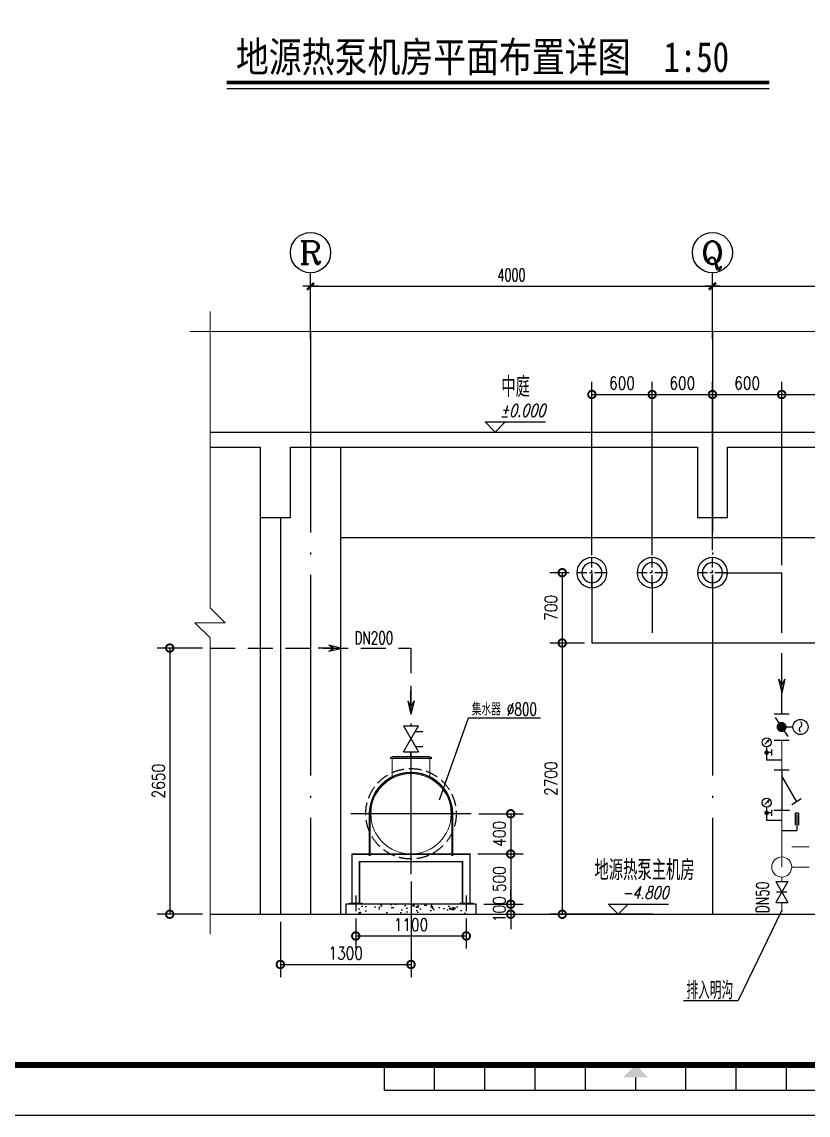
# Model space of a CAD drawing. Extents: x -345393 to -54719, y 203828 to 476815.
# Drawn here: x -330476 to -322651, y 226172 to 237055 of the extents above; entities that cross this region are included whole.
import ezdxf
from ezdxf.enums import TextEntityAlignment as Align

# ---------------------------------------------------------------- set-up
doc = ezdxf.new("R2010")
doc.units = 0
doc.header["$LTSCALE"] = 1000
doc.header["$MEASUREMENT"] = 0
for name, pattern in [('CENTER', [2, 1.25, -0.25, 0.25, -0.25]), ('CONTINOUS', [0]), ('DASH', [0.35, 0.25, -0.1]), ('DASHED', [0.75, 0.5, -0.25]), ('DOTE', [2.42, 2, -0.2, 0.02, -0.2])]:
    doc.linetypes.add(name, pattern=pattern)
doc.layers.get('0').update_dxf_attribs({"color": 252, "linetype": 'CONTINUOUS'})
doc.layers.get('Defpoints').update_dxf_attribs({"color": 252, "linetype": 'CONTINUOUS'})
for name, color, linetype in [('A-墙线', 252, 'CONTINUOUS'), ('AXIS', 252, 'CONTINUOUS'), ('AXIS_TEXT', 252, 'CONTINUOUS'), ('DOTE', 250, 'DOTE'), ('PUB_TEXT', 252, 'CONTINUOUS'), ('图框', 252, 'CONTINUOUS'), ('暖通-水-标注', 95, 'CONTINUOUS'), ('暖通-水-水阀', 3, 'CONTINUOUS'), ('暖通-水-管道-供水', 1, 'CONTINUOUS'), ('暖通-水-管道-回水', 6, 'DASHED'), ('暖通-水-管道-管径', 201, 'CONTINUOUS'), ('暖通-水-设备基础', 75, 'DASH'), ('暖通-水-说明', 3, 'CONTINUOUS'), ('暖通-风-标注', 160, 'CONTINUOUS')]:
    doc.layers.add(name, color=color, linetype=linetype)
for name, color, linetype, lineweight in [('暖通-公共-说明', 50, 'CONTINUOUS', 20), ('暖通-水-管道-冷却水供水', 1, 'CONTINUOUS', 0), ('暖通-水-管道-冷却水回水', 6, 'DASHED', 0), ('暖通-水-设备', 3, 'CONTINUOUS', 20)]:
    doc.layers.add(name, color=color, linetype=linetype, lineweight=lineweight)
doc.styles.add('_TCH_AXIS', font='COMPLEX', dxfattribs={"bigfont": 'GBCBIG'})
doc.styles.add('DIM_FONT', font='SIMPLEX', dxfattribs={"width": 0.7, "bigfont": 'GBCBIG'})
doc.styles.add('HT', font='simhei.ttf')
doc.styles.add('HZ-ZGBZ', font='romanc.shx', dxfattribs={"width": 0.65, "bigfont": '0hztxt.shx'})
doc.styles.add('M-TEXT1', font='tj-romans1.shx', dxfattribs={"width": 0.75, "bigfont": 'tj-hztxt1.shx'})
doc.styles.add('M-TEXT2', font='romanc.shx', dxfattribs={"width": 0.8, "bigfont": 'hzf.shx'})
doc.dimstyles.new('暖-标注50', dxfattribs={"dimscale": 0.5, "dimtxt": 250, "dimasz": 1, "dimexe": 150, "dimexo": 150, "dimgap": 100, "dimtad": 1, "dimdec": 0, "dimdsep": 46, "dimtxsty": 'HZ-ZGBZ', "dimblk": '_DIMX', "dimcen": 0.09, "dimclrt": 7, "dimadec": 0, "dimazin": 0, "dimtfac": 1, "dimtdec": 0, "dimtix": 1, "dimtmove": 2, "dimatfit": 3, "dimldrblk": '_DIMX', "dimfxl": 0, "dimtolj": 1, "dimtzin": 0, "dimarcsym": 0})
doc.dimstyles.new('暖通-水-尺寸标注50', dxfattribs={"dimscale": 0.5, "dimtxt": 250, "dimasz": 300, "dimexe": 250, "dimexo": 150, "dimgap": 100, "dimtad": 1, "dimdec": 4, "dimrnd": 5, "dimdsep": 46, "dimtxsty": 'M-TEXT2', "dimblk1": 'DOTSMALL', "dimblk2": 'DOTSMALL', "dimsah": 1, "dimcen": 0.09, "dimclrd": 256, "dimclre": 256, "dimclrt": 7, "dimadec": 0, "dimazin": 0, "dimtfac": 1, "dimtdec": 4, "dimtix": 1, "dimtmove": 2, "dimatfit": 3, "dimldrblk": 'DOTSMALL', "dimfxl": 0, "dimtolj": 1, "dimtzin": 0, "dimarcsym": 0})

# ---------------------------------------------------------------- blocks, each defined once
blk = doc.blocks.new('TJAD_TK_A1')
at = {"layer": '图框'}
for p, q in [((870.88, 361.45), (870.88, 366.45)), ((880.88, 361.45), (880.88, 366.45)), ((890.88, 361.45), (890.88, 366.45)), ((900.88, 361.45), (900.88, 366.45)), ((910.88, 361.45), (910.88, 366.45)), ((930.88, 361.45), (930.88, 366.45)), ((940.88, 361.45), (940.88, 366.45)), ((950.88, 361.45), (950.88, 366.45)), ((870.88, 361.45), (970.88, 361.45)), ((500.38, 356.45), (1341.38, 356.45))]:
    blk.add_line(p, q, dxfattribs=at)
at = {"layer": '图框', "const_width": 1.2}
blk.add_lwpolyline([(1331.38, 940.45), (525.38, 940.45), (525.38, 366.45), (1331.38, 366.45)], close=True, dxfattribs=at)
at = {"layer": '图框', "const_width": 0.3}
blk.add_lwpolyline([(920.88, 363.95), (920.88, 361.45)], dxfattribs=at)
at = {"layer": '图框'}
blk.add_solid([(918.38, 363.95), (923.38, 363.95), (920.88, 366.45)], dxfattribs=at)
blk = doc.blocks.new('_DIMX')
blk.add_line((-150, 0), (150, 0))
at = {"const_width": 50}
blk.add_lwpolyline([(-70, -70), (70, 70)], dxfattribs=at)
blk = doc.blocks.new('*D174')
at = {"layer": 'Defpoints', "color": 0}
for p in [(-323603, 234423), (-327603, 233897), (-323603, 233897)]:
    blk.add_point(p, dxfattribs=at)
at = {"layer": '暖通-风-标注', "color": 0, "lineweight": -2}
for p, q in [((-327603, 233972), (-327603, 234498)), ((-327603, 234423), (-323604, 234423)), ((-323603, 233972), (-323603, 234498))]:
    blk.add_line(p, q, dxfattribs=at)
at = {"layer": '暖通-风-标注', "color": 0, "lineweight": -2, "xscale": 0.5, "yscale": 0.5, "zscale": 0.5, "rotation": 180}
blk.add_blockref('_DIMX', (-327603, 234423), dxfattribs=at)
at = {"layer": '暖通-风-标注', "color": 0, "lineweight": -2, "xscale": 0.5, "yscale": 0.5, "zscale": 0.5}
blk.add_blockref('_DIMX', (-323603, 234423), dxfattribs=at)
at = {"layer": '暖通-风-标注', "color": 7, "insert": (-325603, 234536), "char_height": 125, "attachment_point": 5, "style": 'HZ-ZGBZ'}
blk.add_mtext('\\A1;4000', dxfattribs=at)
blk = doc.blocks.new('闸阀150')
for p, q in [((130, 75), (-130, -75)), ((130, -75), (-130, 75)), ((-130, 75), (-130, -75)), ((0, -63), (0, 63)), ((130, 75), (130, -75))]:
    blk.add_line(p, q)
blk = doc.blocks.new('温度计150')
for p, q in [((26, 285), (-26, 285)), ((-26, 285), (-26, 85)), ((0, 264), (0, 0)), ((26, 285), (26, 85))]:
    blk.add_line(p, q)
blk = doc.blocks.new('压力表150')
for p, q in [((-32, 264), (-5, 291)), ((-5, 291), (37, 332)), ((0, 219), (0, 117)), ((37, 332), (2, 311, -2160)), ((37, 332), (16, 298, -2160)), ((86, 125), (-18, 125)), ((0, 112), (0, 0)), ((86, 75), (86, 175))]:
    blk.add_line(p, q)
at = {"const_width": 37.5}
blk.add_lwpolyline([(-19, 125, 1), (19, 125, 1)], format="xyb", close=True, dxfattribs=at)
blk.add_circle((0, 294), 75)
for start, end in [(90, 270), (270, 90)]:
    blk.add_arc((0, 125), 18.8, start, end)
blk = doc.blocks.new('Y型除污器150')
for p, q in [((0, -75), (0, 75)), ((0, 0), (400, 0)), ((62, 0), (315, -146)), ((400, -79), (400, 77)), ((285, -193), (344, -100))]:
    blk.add_line(p, q)
blk = doc.blocks.new('电动调节蝶阀150')
for p, q in [((0, 1), (0, 113)), ((-130, -74), (-130, 76)), ((94, 64), (-93, -61)), ((130, -74), (130, 76))]:
    blk.add_line(p, q)
at = {"const_width": 49.7}
blk.add_lwpolyline([(-25, 0, 1), (25, 0, 1)], format="xyb", close=True, dxfattribs=at)
blk.add_circle((0, 188), 75)
for centre, start, end in [((-25, 172), 32.2868, 147.7132), ((25, 204), 212.2868, 327.7132)]:
    blk.add_arc(centre, 29.5, start, end)
blk = doc.blocks.new('M-FLOW-DR')
for p, q in [((400, 0), (0, 0)), ((263, 80), (600, 0)), ((263, 80), (400, 0)), ((263, -80), (600, 0)), ((263, -80), (400, 0))]:
    blk.add_line(p, q)
blk = doc.blocks.new('FCU-RISER1')
at = {"color": 7}
blk.add_circle((0, 0), 50, dxfattribs=at)
blk = doc.blocks.new('M-W-CH-RI-2')
at = {"color": 251, "linetype": 'CENTER', "ltscale": 0.05}
for p, q in [((0, -75), (0, 75)), ((-75, 0), (75, 0))]:
    blk.add_line(p, q, dxfattribs=at)
at = {"color": 95, "linetype": 'CONTINOUS', "ltscale": 0.05}
blk.add_circle((0, 0), 75, dxfattribs=at)
at = {"linetype": 'CONTINOUS'}
blk.add_circle((0, 0), 50, dxfattribs=at)
blk = doc.blocks.new('_DOTSMALL')
at = {"color": 0, "const_width": 0.5}
blk.add_lwpolyline([(-0.0625, 0, 1), (0.0625, 0, 1)], format="xyb", close=True, dxfattribs=at)
blk = doc.blocks.new('*D179')
at = {"layer": 'Defpoints', "color": 0}
for p in [(-324953, 231572), (-325098, 230872), (-324803, 230872)]:
    blk.add_point(p, dxfattribs=at)
at = {"layer": '暖通-水-标注', "linetype": 'Continuous', "lineweight": -2}
for p, q in [((-325028, 231572), (-325223, 231572)), ((-325098, 231572), (-325098, 230872)), ((-324878, 230872), (-325223, 230872))]:
    blk.add_line(p, q, dxfattribs=at)
at = {"layer": '暖通-水-标注', "lineweight": -2, "xscale": 150, "yscale": 150, "zscale": 150}
for p, rotation in [((-325098, 231572), 90), ((-325098, 230872), 270)]:
    blk.add_blockref('_DOTSMALL', p, dxfattribs=dict(at, rotation=rotation))
at = {"layer": '暖通-水-标注', "color": 7, "insert": (-325210, 231222), "char_height": 125, "attachment_point": 5, "rotation": 90, "style": 'M-TEXT2'}
blk.add_mtext('\\A1;700', dxfattribs=at)
blk = doc.blocks.new('*D180')
at = {"layer": 'Defpoints', "color": 0}
for p in [(-324803, 230872), (-325098, 228172), (-324124, 228172)]:
    blk.add_point(p, dxfattribs=at)
at = {"layer": '暖通-水-标注', "linetype": 'Continuous', "lineweight": -2}
for p, q in [((-324878, 230872), (-325223, 230872)), ((-325098, 230872), (-325098, 228172)), ((-324199, 228172), (-325223, 228172))]:
    blk.add_line(p, q, dxfattribs=at)
at = {"layer": '暖通-水-标注', "lineweight": -2, "xscale": 150, "yscale": 150, "zscale": 150}
for p, rotation in [((-325098, 230872), 90), ((-325098, 228172), 270)]:
    blk.add_blockref('_DOTSMALL', p, dxfattribs=dict(at, rotation=rotation))
at = {"layer": '暖通-水-标注', "color": 7, "insert": (-325210, 229522), "char_height": 125, "attachment_point": 5, "rotation": 90, "style": 'M-TEXT2'}
blk.add_mtext('\\A1;2700', dxfattribs=at)
blk = doc.blocks.new('*D181')
at = {"layer": 'Defpoints', "color": 0}
for p in [(-324203, 233346), (-324803, 231672), (-324203, 231672)]:
    blk.add_point(p, dxfattribs=at)
at = {"layer": '暖通-水-标注', "linetype": 'Continuous', "lineweight": -2}
for p, q in [((-324803, 231747), (-324803, 233471)), ((-324203, 231747), (-324203, 233471)), ((-324803, 233346), (-324203, 233346))]:
    blk.add_line(p, q, dxfattribs=at)
at = {"layer": '暖通-水-标注', "lineweight": -2, "xscale": 150, "yscale": 150, "zscale": 150, "rotation": 180}
blk.add_blockref('_DOTSMALL', (-324803, 233346), dxfattribs=at)
at = {"layer": '暖通-水-标注', "lineweight": -2, "xscale": 150, "yscale": 150, "zscale": 150}
blk.add_blockref('_DOTSMALL', (-324203, 233346), dxfattribs=at)
at = {"layer": '暖通-水-标注', "color": 7, "insert": (-324503, 233459), "char_height": 125, "attachment_point": 5, "style": 'M-TEXT2'}
blk.add_mtext('\\A1;600', dxfattribs=at)
blk = doc.blocks.new('*D182')
at = {"layer": 'Defpoints', "color": 0}
for p in [(-323603, 233346), (-323603, 231722), (-324203, 231672)]:
    blk.add_point(p, dxfattribs=at)
at = {"layer": '暖通-水-标注', "linetype": 'Continuous', "lineweight": -2}
for p, q in [((-324203, 231747), (-324203, 233471)), ((-323603, 231797), (-323603, 233471)), ((-324203, 233346), (-323603, 233346))]:
    blk.add_line(p, q, dxfattribs=at)
at = {"layer": '暖通-水-标注', "lineweight": -2, "xscale": 150, "yscale": 150, "zscale": 150, "rotation": 180}
blk.add_blockref('_DOTSMALL', (-324203, 233346), dxfattribs=at)
at = {"layer": '暖通-水-标注', "lineweight": -2, "xscale": 150, "yscale": 150, "zscale": 150}
blk.add_blockref('_DOTSMALL', (-323603, 233346), dxfattribs=at)
at = {"layer": '暖通-水-标注', "color": 7, "insert": (-323903, 233459), "char_height": 125, "attachment_point": 5, "style": 'M-TEXT2'}
blk.add_mtext('\\A1;600', dxfattribs=at)
blk = doc.blocks.new('*D183')
at = {"layer": 'Defpoints', "color": 0}
for p in [(-322914, 233346), (-323603, 231722), (-322914, 231572)]:
    blk.add_point(p, dxfattribs=at)
at = {"layer": '暖通-水-标注', "linetype": 'Continuous', "lineweight": -2}
for p, q in [((-323603, 231797), (-323603, 233471)), ((-322914, 231647), (-322914, 233471)), ((-323603, 233346), (-322914, 233346))]:
    blk.add_line(p, q, dxfattribs=at)
at = {"layer": '暖通-水-标注', "lineweight": -2, "xscale": 150, "yscale": 150, "zscale": 150, "rotation": 180}
blk.add_blockref('_DOTSMALL', (-323603, 233346), dxfattribs=at)
at = {"layer": '暖通-水-标注', "lineweight": -2, "xscale": 150, "yscale": 150, "zscale": 150}
blk.add_blockref('_DOTSMALL', (-322914, 233346), dxfattribs=at)
at = {"layer": '暖通-水-标注', "color": 7, "insert": (-323258, 233459), "char_height": 125, "attachment_point": 5, "style": 'M-TEXT2'}
blk.add_mtext('\\A1;600', dxfattribs=at)
blk = doc.blocks.new('*D185')
at = {"layer": 'Defpoints', "color": 0}
for p in [(-321823, 233346), (-322914, 231572), (-321823, 230872)]:
    blk.add_point(p, dxfattribs=at)
at = {"layer": '暖通-水-标注', "linetype": 'Continuous', "lineweight": -2}
for p, q in [((-322914, 231647), (-322914, 233471)), ((-321823, 230947), (-321823, 233471)), ((-322914, 233346), (-321823, 233346))]:
    blk.add_line(p, q, dxfattribs=at)
at = {"layer": '暖通-水-标注', "lineweight": -2, "xscale": 150, "yscale": 150, "zscale": 150, "rotation": 180}
blk.add_blockref('_DOTSMALL', (-322914, 233346), dxfattribs=at)
at = {"layer": '暖通-水-标注', "lineweight": -2, "xscale": 150, "yscale": 150, "zscale": 150}
blk.add_blockref('_DOTSMALL', (-321823, 233346), dxfattribs=at)
at = {"layer": '暖通-水-标注', "color": 7, "insert": (-322368, 233459), "char_height": 125, "attachment_point": 5, "style": 'M-TEXT2'}
blk.add_mtext('\\A1;1150', dxfattribs=at)
blk = doc.blocks.new('*D186')
at = {"layer": 'Defpoints', "color": 0}
for p in [(-326003, 229172), (-326013, 228772), (-325611, 228772)]:
    blk.add_point(p, dxfattribs=at)
at = {"layer": '暖通-水-标注', "linetype": 'Continuous', "lineweight": -2}
for p, q in [((-325928, 229172), (-325486, 229172)), ((-325611, 229172), (-325611, 228772)), ((-325938, 228772), (-325486, 228772))]:
    blk.add_line(p, q, dxfattribs=at)
at = {"layer": '暖通-水-标注', "lineweight": -2, "xscale": 150, "yscale": 150, "zscale": 150}
for p, rotation in [((-325611, 229172), 90), ((-325611, 228772), 270)]:
    blk.add_blockref('_DOTSMALL', p, dxfattribs=dict(at, rotation=rotation))
at = {"layer": '暖通-水-标注', "color": 7, "insert": (-325724, 228972), "char_height": 125, "attachment_point": 5, "rotation": 90, "style": 'M-TEXT2'}
blk.add_mtext('\\A1;400', dxfattribs=at)
blk = doc.blocks.new('*D187')
at = {"layer": 'Defpoints', "color": 0}
for p in [(-326013, 228772), (-325953, 228272), (-325611, 228272)]:
    blk.add_point(p, dxfattribs=at)
at = {"layer": '暖通-水-标注', "linetype": 'Continuous', "lineweight": -2}
for p, q in [((-325938, 228772), (-325486, 228772)), ((-325611, 228772), (-325611, 228272)), ((-325878, 228272), (-325486, 228272))]:
    blk.add_line(p, q, dxfattribs=at)
at = {"layer": '暖通-水-标注', "lineweight": -2, "xscale": 150, "yscale": 150, "zscale": 150}
for p, rotation in [((-325611, 228772), 90), ((-325611, 228272), 270)]:
    blk.add_blockref('_DOTSMALL', p, dxfattribs=dict(at, rotation=rotation))
at = {"layer": '暖通-水-标注', "color": 7, "insert": (-325724, 228522), "char_height": 125, "attachment_point": 5, "rotation": 90, "style": 'M-TEXT2'}
blk.add_mtext('\\A1;500', dxfattribs=at)
blk = doc.blocks.new('*D188')
at = {"layer": 'Defpoints', "color": 0}
for p in [(-325953, 228272), (-325964, 228172), (-325611, 228172)]:
    blk.add_point(p, dxfattribs=at)
at = {"layer": '暖通-水-标注', "linetype": 'Continuous', "lineweight": -2}
for p, q in [((-325611, 228272), (-325611, 228422)), ((-325878, 228272), (-325486, 228272)), ((-325611, 228272), (-325611, 228172)), ((-325889, 228172), (-325486, 228172)), ((-325611, 228172), (-325611, 228022))]:
    blk.add_line(p, q, dxfattribs=at)
at = {"layer": '暖通-水-标注', "lineweight": -2, "xscale": 150, "yscale": 150, "zscale": 150}
for p, rotation in [((-325611, 228272), 270), ((-325611, 228172), 90)]:
    blk.add_blockref('_DOTSMALL', p, dxfattribs=dict(at, rotation=rotation))
at = {"layer": '暖通-水-标注', "color": 7, "insert": (-325724, 228222), "char_height": 125, "attachment_point": 5, "rotation": 90, "style": 'M-TEXT2'}
blk.add_mtext('\\A1;100', dxfattribs=at)
blk = doc.blocks.new('*D189')
at = {"layer": 'Defpoints', "color": 0}
for p in [(-326603, 228572), (-327903, 228172), (-326603, 227672)]:
    blk.add_point(p, dxfattribs=at)
at = {"layer": '暖通-水-标注', "linetype": 'Continuous', "lineweight": -2}
for p, q in [((-326603, 228497), (-326603, 227547)), ((-327903, 228097), (-327903, 227547)), ((-327903, 227672), (-326603, 227672))]:
    blk.add_line(p, q, dxfattribs=at)
at = {"layer": '暖通-水-标注', "lineweight": -2, "xscale": 150, "yscale": 150, "zscale": 150, "rotation": 180}
blk.add_blockref('_DOTSMALL', (-327903, 227672), dxfattribs=at)
at = {"layer": '暖通-水-标注', "lineweight": -2, "xscale": 150, "yscale": 150, "zscale": 150}
blk.add_blockref('_DOTSMALL', (-326603, 227672), dxfattribs=at)
at = {"layer": '暖通-水-标注', "color": 7, "insert": (-327253, 227785), "char_height": 125, "attachment_point": 5, "style": 'M-TEXT2'}
blk.add_mtext('\\A1;1300', dxfattribs=at)
blk = doc.blocks.new('*D190')
at = {"layer": 'Defpoints', "color": 0}
for p in [(-327153, 228204), (-326053, 228204), (-326053, 227956)]:
    blk.add_point(p, dxfattribs=at)
at = {"layer": '暖通-水-标注', "linetype": 'Continuous', "lineweight": -2}
for p, q in [((-327153, 228129), (-327153, 227831)), ((-326053, 228129), (-326053, 227831)), ((-327153, 227956), (-326053, 227956))]:
    blk.add_line(p, q, dxfattribs=at)
at = {"layer": '暖通-水-标注', "lineweight": -2, "xscale": 150, "yscale": 150, "zscale": 150, "rotation": 180}
blk.add_blockref('_DOTSMALL', (-327153, 227956), dxfattribs=at)
at = {"layer": '暖通-水-标注', "lineweight": -2, "xscale": 150, "yscale": 150, "zscale": 150}
blk.add_blockref('_DOTSMALL', (-326053, 227956), dxfattribs=at)
at = {"layer": '暖通-水-标注', "color": 7, "insert": (-326603, 228068), "char_height": 125, "attachment_point": 5, "style": 'M-TEXT2'}
blk.add_mtext('\\A1;1100', dxfattribs=at)
blk = doc.blocks.new('_ELEVATION101')
at = {"color": 0, "linetype": 'ByBlock'}
blk.add_lwpolyline([(8, 2), (6, 0), (4, 2), (16, 2)], dxfattribs=at)
at = {"style": 'DIM_FONT', "oblique": 15, "width": 0.8}
blk.add_attdef('%%P0.000', text='', height=2.5, dxfattribs=at).set_placement((16, 4.3), align=Align.MIDDLE_RIGHT)
blk = doc.blocks.new('*D191')
at = {"layer": 'Defpoints', "color": 0}
for p in [(-315603, 234423), (-323603, 233897), (-315603, 233897)]:
    blk.add_point(p, dxfattribs=at)
at = {"layer": '暖通-风-标注', "color": 0, "lineweight": -2}
for p, q in [((-323603, 233972), (-323603, 234498)), ((-323603, 234423), (-315604, 234423)), ((-315603, 233972), (-315603, 234498))]:
    blk.add_line(p, q, dxfattribs=at)
at = {"layer": '暖通-风-标注', "color": 0, "lineweight": -2, "xscale": 0.5, "yscale": 0.5, "zscale": 0.5, "rotation": 180}
blk.add_blockref('_DIMX', (-323603, 234423), dxfattribs=at)
at = {"layer": '暖通-风-标注', "color": 0, "lineweight": -2, "xscale": 0.5, "yscale": 0.5, "zscale": 0.5}
blk.add_blockref('_DIMX', (-315603, 234423), dxfattribs=at)
at = {"layer": '暖通-风-标注', "color": 7, "insert": (-319603, 234536), "char_height": 125, "attachment_point": 5, "style": 'HZ-ZGBZ'}
blk.add_mtext('\\A1;8000', dxfattribs=at)
blk = doc.blocks.new('*D194')
at = {"layer": 'Defpoints', "color": 0}
for p in [(-328603, 230822), (-329004, 228172), (-328603, 228172)]:
    blk.add_point(p, dxfattribs=at)
at = {"layer": '暖通-水-标注', "linetype": 'Continuous', "lineweight": -2}
for p, q in [((-328678, 230822), (-329129, 230822)), ((-329004, 230822), (-329004, 228172)), ((-328678, 228172), (-329129, 228172))]:
    blk.add_line(p, q, dxfattribs=at)
at = {"layer": '暖通-水-标注', "lineweight": -2, "xscale": 150, "yscale": 150, "zscale": 150}
for p, rotation in [((-329004, 230822), 90), ((-329004, 228172), 270)]:
    blk.add_blockref('_DOTSMALL', p, dxfattribs=dict(at, rotation=rotation))
at = {"layer": '暖通-水-标注', "color": 7, "insert": (-329116, 229497), "char_height": 125, "attachment_point": 5, "rotation": 90, "style": 'M-TEXT2'}
blk.add_mtext('\\A1;2650', dxfattribs=at)

msp = doc.modelspace()

# ---------------------------------------------------------------- hatches: boundary and pattern name
h = msp.add_hatch()
h.set_pattern_fill('AR-CONC', style=0)
h.set_pattern_definition([(50, (-1064448.02, -340658.76), (182.18467, -15.939086), [19.05, -209.55]), (355, (-1064448.02, -340658.76), (-35.242826, 191.056643), [15.24, -167.64]), (100.451, (-1064432.84, -340660.09), (146.9425, 175.116688), [16.19, -178.09]), (46.1842, (-1064448.02, -340607.96), (271.07904, -42.04233), [28.575, -314.325]), (96.6356, (-1064425.43, -340611.46), (237.404234, 247.425556), [24.285, -267.135]), (351.184, (-1064448.02, -340607.96), (237.40461, 247.42512), [22.86, -251.46]), (21, (-1064422.62, -340620.66), (151.61488, -102.265519), [19.05, -209.55]), (326, (-1064422.62, -340620.66), (61.80203, 184.187966), [15.24, -167.64]), (71.4514, (-1064409.99, -340629.18), (213.41649, 81.922858), [16.19, -178.09]), (37.5, (-1064448.02, -340658.76), (3.0886033, 84.555039), [0, -165.608, 0, -170.18, 0, -168.275]), (7.5, (-1064448.02, -340658.76), (66.8196625, 100.180575), [0, -97.028, 0, -161.798, 0, -64.135]), (327.5, (-1064504.66, -340658.76), (135.590595, -5.728744), [0, -63.5, 0, -198.12, 0, -262.89]), (317.5, (-1064530.06, -340658.76), (148.129181, 25.426491), [0, -82.55, 0, -131.572, 0, -186.69])])
h.paths.add_polyline_path([(-326053.07647, 228172.36292), (-326053.07647, 228272.36292), (-327153.07647, 228272.36292), (-327153.07647, 228172.36292)])

# ---------------------------------------------------------------- linework, layer by layer
at = {"layer": 'A-墙线'}
for p, q in [((-328603.07647, 232972.36292), (-314943.23024, 232972.36292)), ((-328603.07647, 232822.36292), (-328103.07647, 232822.36292)), ((-328103.07647, 232822.36292), (-328103.07647, 228172.36292)), ((-327803.07647, 232822.36292), (-323753.07647, 232822.36292)), ((-323453.07647, 232822.36292), (-315603.07647, 232822.36292)), ((-327903.07647, 232122.36292), (-327903.07647, 228172.36292)), ((-328603.07647, 228172.36292), (-314943.23024, 228172.36292))]:
    msp.add_line(p, q, dxfattribs=at)
at = {"layer": 'A-墙线', "color": 251}
for p, q in [((-327303.07647, 232822.36292), (-327303.07647, 228172.36292)), ((-327303.07647, 231922.36292), (-316003.07647, 231922.36292))]:
    msp.add_line(p, q, dxfattribs=at)
at = {"layer": 'A-墙线'}
for points in [[(-328103.07647, 232822.36292), (-328103.07647, 232122.36292), (-327803.07647, 232122.36292), (-327803.07647, 232822.36292)], [(-323753.07647, 232822.36292), (-323753.07647, 232122.36292), (-323453.07647, 232122.36292), (-323453.07647, 232822.36292)]]:
    msp.add_lwpolyline(points, dxfattribs=at)
at = {"layer": 'AXIS'}
for p, q in [((-327603.07647, 233897.36292), (-327603.07647, 234557.89814)), ((-323603.07647, 233897.36292), (-323603.07647, 234557.89814))]:
    msp.add_line(p, q, dxfattribs=at)
for centre in [(-327603.07647, 234757.89814), (-323603.07647, 234757.89814)]:
    msp.add_circle(centre, 200, dxfattribs=at)
at = {"layer": 'DOTE'}
for p, q in [((-327603.07647, 233972.36292), (-327603.07647, 228172.36292)), ((-323603.07647, 233972.36292), (-323603.07647, 228172.36292))]:
    msp.add_line(p, q, dxfattribs=at)
at = {"layer": 'PUB_TEXT'}
msp.add_line((-328436.30563, 236391.53372), (-323037.58774, 236391.53372), dxfattribs=at)
at = {"layer": 'PUB_TEXT', "const_width": 36}
msp.add_lwpolyline([(-328436.30563, 236451.53372), (-323037.58774, 236451.53372)], dxfattribs=at)
at = {"layer": '暖通-公共-说明'}
for points in [[(-328803.07647, 233972.36292), (-322406.91461, 233972.36292), (-322256.93726, 234122.34027), (-322256.89196, 233822.38557), (-322106.91461, 233972.36292), (-314743.23024, 233972.36292)], [(-328603.07647, 234172.36292), (-328603.07647, 231222.36292), (-328453.09912, 231072.38557), (-328753.05382, 231072.34027), (-328603.07647, 230922.36292), (-328603.07647, 227972.36292)]]:
    msp.add_lwpolyline(points, dxfattribs=at)
at = {"layer": '暖通-水-标注'}
for p, q in [((-326603.07647, 229787.36292), (-326603.07647, 228572.36292)), ((-326003.07647, 229172.36292), (-327203.07647, 229172.36292)), ((-327153.07647, 228359.07155), (-327153.07647, 228204.08296)), ((-326053.07647, 228359.07155), (-326053.07647, 228204.08296))]:
    msp.add_line(p, q, dxfattribs=at)
at = {"layer": '暖通-水-标注', "color": 251, "linetype": 'DASH', "ltscale": 0.5}
msp.add_circle((-326603.07647, 229172.36292), 450, dxfattribs=at)
at = {"layer": '暖通-水-水阀'}
for p, q in [((-326678.0504, 230047.08024), (-326528.10254, 229787.36292)), ((-326678.0504, 229787.36292), (-326528.10254, 230047.08024)), ((-326678.0504, 230047.08024), (-326528.10254, 230047.08024)), ((-326559.7752, 229992.22158), (-326484.80127, 229992.22158)), ((-326678.0504, 229787.36292), (-326528.10254, 229787.36292)), ((-326559.7752, 229842.22158), (-326484.80127, 229842.22158)), ((-322913.70899, 229706.36292), (-323063.70899, 229706.36292)), ((-322913.70899, 229106.36292), (-323063.70899, 229106.36292)), ((-322913.70899, 229006.36292), (-322763.70899, 229006.36292))]:
    msp.add_line(p, q, dxfattribs=at)
at = {"layer": '暖通-水-管道-供水'}
for p, q in [((-324803.07647, 231572.36292), (-324803.07647, 230872.36292)), ((-323503.07647, 231572.36292), (-322913.70899, 231572.36292)), ((-322913.70899, 230972.36292), (-322913.70899, 231572.36292)), ((-324203.07647, 231472.36292), (-324203.07647, 230972.36292)), ((-324803.07647, 230872.36292), (-321823.07647, 230872.36292)), ((-322913.70899, 230166.08024), (-322913.70899, 230772.36292)), ((-326603.07647, 229742.36292), (-326603.07647, 229787.36292)), ((-326603.07647, 229742.36292), (-326603.07647, 229764.99116))]:
    msp.add_line(p, q, dxfattribs=at)
at = {"layer": '暖通-水-管道-冷却水供水'}
for p, q in [((-322913.70899, 229906.36292), (-322913.70899, 229606.36292)), ((-322913.70899, 229206.57109), (-322913.70899, 228642.36292)), ((-322913.70899, 228496.44464), (-322913.70899, 228542.36292)), ((-322641.40525, 228642.36292), (-322813.70899, 228642.36292)), ((-322913.70899, 228288.67079), (-322913.70899, 228213.67079))]:
    msp.add_line(p, q, dxfattribs=at)
at = {"layer": '暖通-水-管道-冷却水回水'}
msp.add_line((-322641.10191, 228842.36292), (-322813.70899, 228842.36292), dxfattribs=at)
at = {"layer": '暖通-水-管道-回水', "ltscale": 0.5}
for p, q in [((-328603.07647, 230822.36292), (-326603.07647, 230822.36292)), ((-326603.07647, 230822.36292), (-326603.07647, 230047.08024))]:
    msp.add_line(p, q, dxfattribs=at)
at = {"layer": '暖通-水-设备', "color": 10}
for p, q in [((-326782.57647, 229742.36292), (-326792.56355, 229737.36292)), ((-326603.07647, 229742.36292), (-326782.57647, 229742.36292)), ((-326603.07647, 229742.36292), (-326423.57647, 229742.36292)), ((-326423.57647, 229742.36292), (-326413.58939, 229737.36292))]:
    msp.add_line(p, q, dxfattribs=at)
at = {"layer": '暖通-水-设备'}
for p, q in [((-326791.57647, 229525.1628), (-326791.57647, 229722.36292)), ((-326414.57647, 229525.1628), (-326414.57647, 229737.36292)), ((-327018.07647, 229172.36292), (-327018.07647, 228767.36292)), ((-327010.57647, 229172.36292), (-327010.57647, 228767.36292)), ((-326195.57647, 229172.36292), (-326195.57647, 228767.36292)), ((-326188.07647, 229172.36292), (-326188.07647, 228767.36292))]:
    msp.add_line(p, q, dxfattribs=at)
for points in [[(-326603.07647, 229737.36292), (-326807.07647, 229737.36292), (-326807.07647, 229722.36292), (-326603.07647, 229722.36292)], [(-326603.07647, 229737.36292), (-326399.07647, 229737.36292), (-326399.07647, 229722.36292), (-326603.07647, 229722.36292)]]:
    msp.add_lwpolyline(points, dxfattribs=at)
at = {"layer": '暖通-水-设备', "flags": 128}
for points in [[(-327193.07647, 228282.36292), (-327193.07647, 228772.36292), (-326013.07647, 228772.36292), (-326013.07647, 228272.36292)], [(-327113.07647, 228282.36292), (-327113.07647, 228692.36292), (-326093.07647, 228692.36292), (-326093.07647, 228272.36292)]]:
    msp.add_lwpolyline(points, dxfattribs=at)
at = {"layer": '暖通-水-设备', "color": 74, "flags": 128}
for points in [[(-327188.07647, 228282.36292), (-327188.07647, 228767.36292), (-326018.07647, 228767.36292), (-326018.07647, 228272.36292)], [(-327118.07647, 228282.36292), (-327118.07647, 228697.36292), (-326088.07647, 228697.36292), (-326088.07647, 228272.36292)]]:
    msp.add_lwpolyline(points, dxfattribs=at)
at = {"layer": '暖通-水-设备', "flags": 128}
for points in [[(-327030.30427, 228767.36292), (-326998.34867, 228767.36292), (-326998.34867, 228764.5663), (-327030.30427, 228764.5663)], [(-327019.93215, 228764.5663), (-327008.72079, 228764.5663), (-327008.72079, 228756.4904), (-327019.93215, 228756.4904)], [(-326175.84867, 228767.36292), (-326207.80427, 228767.36292), (-326207.80427, 228764.5663), (-326175.84867, 228764.5663)], [(-326186.22079, 228764.5663), (-326197.43215, 228764.5663), (-326197.43215, 228756.4904), (-326186.22079, 228756.4904)], [(-327218.07647, 228272.36292), (-327088.07647, 228272.36292), (-327088.07647, 228282.36292), (-327218.07647, 228282.36292)], [(-325988.07647, 228272.36292), (-326118.07647, 228272.36292), (-326118.07647, 228282.36292), (-325988.07647, 228282.36292)]]:
    msp.add_lwpolyline(points, close=True, dxfattribs=at)
at = {"layer": '暖通-水-设备'}
msp.add_circle((-326603.07647, 229172.36292), 400, dxfattribs=at)
for radius, start in [(415, 359.999951747), (407.5, 359.999951307)]:
    msp.add_arc((-326603.07647, 229172.36292), radius, start, 180, dxfattribs=at)
at = {"layer": '暖通-水-设备基础', "color": 84, "linetype": 'ByBlock'}
msp.add_lwpolyline([(-327253.07647, 228172.36292), (-325953.07647, 228172.36292), (-325953.07647, 228272.36292), (-327253.07647, 228272.36292)], close=True, dxfattribs=at)
at = {"layer": '暖通-水-说明'}
for p, q in [((-326032.78984, 230122.91199), (-326322.66431, 229306.79541)), ((-325313.20219, 230122.91199), (-326032.78984, 230122.91199)), ((-322913.70899, 228213.67079), (-323346.38094, 227314.16229)), ((-323891.2567, 227314.16229), (-323346.38094, 227314.16229))]:
    msp.add_line(p, q, dxfattribs=at)

# ---------------------------------------------------------------- block references
ref = msp.add_blockref('_ELEVATION101', (-326065.54455, 232972.36292), dxfattribs=dict(xscale=50, yscale=50, zscale=50))
ref.add_attrib('%%P0.000', '%%P0.000', dxfattribs={"height": 125, "rotation": 359.999999954, "style": 'M-TEXT2', "oblique": 15, "width": 0.75}).set_placement((-325265.54455, 233187.36292), align=Align.MIDDLE_RIGHT)
ref = msp.add_blockref('_ELEVATION101', (-324840.23733, 228172.36425), dxfattribs=dict(xscale=50, yscale=50, zscale=50))
ref.add_attrib('%%P0.000', '-4.800', dxfattribs={"height": 125, "rotation": 359.999999954, "style": 'M-TEXT2', "oblique": 15, "width": 0.75}).set_placement((-324040.23733, 228387.36425), align=Align.MIDDLE_RIGHT)
at = {"layer": '图框', "xscale": 50, "yscale": 50, "zscale": 50}
msp.add_blockref('TJAD_TK_A1', (-370411.63982, 208349.90246), dxfattribs=at)
at = {"layer": '暖通-水-水阀'}
for name, p, xscale, yscale, zscale, rotation in [('M-FLOW-DR', (-327526.67517, 230822.36292), -0.4000000000232831, 0.4000000000232831, 0.4, 180), ('M-FLOW-DR', (-322913.70899, 230616.42531), 0.4000000000232831, 0.4000000000232831, 0.4, 270), ('M-FLOW-DR', (-326603.07647, 230400.92444), 0.4000000000232831, 0.4000000000232831, 0.4, 270), ('闸阀150', (-322913.70899, 228392.55771), 0.8000000000465661, 0.8000000000465661, 0.7999999999999999, 90)]:
    msp.add_blockref(name, p, dxfattribs=dict(at, xscale=xscale, yscale=yscale, zscale=zscale, rotation=rotation))
at = {"layer": '暖通-水-水阀', "rotation": 270}
msp.add_blockref('电动调节蝶阀150', (-322915.07813, 230036.22158), dxfattribs=at)
at = {"layer": '暖通-水-水阀', "xscale": 0.5999999999767169, "yscale": 0.5999999999767169}
for name, p, zscale in [('压力表150', (-323063.70899, 229706.36292), 0.6), ('压力表150', (-323063.70899, 229106.36292), 0.6000000000000001), ('温度计150', (-322763.70899, 229006.36292), 0.6)]:
    msp.add_blockref(name, p, dxfattribs=dict(at, zscale=zscale))
at = {"layer": '暖通-水-水阀', "xscale": -1, "rotation": 90}
msp.add_blockref('Y型除污器150', (-322913.70899, 229606.36292), dxfattribs=at)
at = {"layer": '暖通-水-管道-供水', "xscale": -2, "yscale": 2, "zscale": 2}
for p in [(-324803.07647, 231572.36292), (-324203.07647, 231572.36292), (-323603.07647, 231572.36292)]:
    msp.add_blockref('M-W-CH-RI-2', p, dxfattribs=at)
at = {"layer": '暖通-水-管道-冷却水供水', "xscale": -2, "yscale": 2, "zscale": 2}
msp.add_blockref('FCU-RISER1', (-322913.70899, 228642.36292), dxfattribs=at)

# ---------------------------------------------------------------- texts
at = {"style": 'M-TEXT1', "width": 0.75}
for s, p in [('中庭', (-325703.9363, 233322.20408)), ('地源热泵主机房', (-324777.65072, 228511.22656))]:
    msp.add_text(s, height=200, dxfattribs=at).set_placement(p)
at = {"layer": 'AXIS_TEXT', "style": '_TCH_AXIS'}
for s, width, p, p2 in [('R', 1.166667, (-327716.21355, 234644.76105), (-327489.93938, 234644.76105)), ('Q', 1.3125, (-323716.21355, 234644.76105), (-323489.93938, 234644.76105))]:
    msp.add_text(s, height=226.27417, dxfattribs=dict(at, width=width)).set_placement(p, p2, align=Align.FIT)
at = {"layer": 'PUB_TEXT', "style": 'HT', "width": 0.8}
msp.add_text('地源热泵机房平面布置详图  1:50', height=300, dxfattribs=at).set_placement((-328345.89661, 236556.34563))
at = {"layer": '暖通-水-管道-管径', "style": 'M-TEXT2', "width": 0.7}
msp.add_text('DN200', height=125, dxfattribs=at).set_placement((-327165.05794, 230924.47451), align=Align.MIDDLE_LEFT)
msp.add_text('DN50', height=125, rotation=90, dxfattribs=at).set_placement((-323105.44069, 228185.03785), align=Align.MIDDLE_LEFT)
at = {"layer": '暖通-水-说明', "style": 'M-TEXT2', "width": 0.7}
msp.add_text('集水器 %%c800', height=125, dxfattribs=at).set_placement((-325998.05993, 230212.96812), align=Align.MIDDLE_LEFT)
at = {"layer": '暖通-水-说明', "style": 'M-TEXT1', "width": 0.7}
msp.add_text('排入明沟', height=175, dxfattribs=at).set_placement((-323629.46871, 227422.02132), align=Align.MIDDLE)

# ---------------------------------------------------------------- dimensions: what is measured, and where the dimension line sits
at = {"layer": '暖通-水-标注'}
for base, p1, p2, picture, middle in [((-324203.07647, 233346.11307), (-324803.07647, 231672.36292), (-324203.07647, 231672.36292), '*D181', (-324503.07647, 233458.61307)), ((-323603.07647, 233346.11307), (-324203.07647, 231672.36292), (-323603.07647, 231722.36292), '*D182', (-323903.07647, 233458.61307)), ((-326603.07647, 227672.36292), (-327903.07647, 228172.36292), (-326603.07647, 228572.36292), '*D189', (-327253.07647, 227784.86292)), ((-326053.07647, 227955.69198), (-327153.07647, 228204.08296), (-326053.07647, 228204.08296), '*D190', (-326603.07647, 228068.19198))]:
    dim = msp.add_linear_dim(base=base, p1=p1, p2=p2, dimstyle='暖通-水-尺寸标注50', dxfattribs=at)
    dim.commit()
    dim.dimension.update_dxf_attribs({"geometry": picture, "text_midpoint": middle})
for base, p1, p2, text, picture, middle in [((-322913.70899, 233346.11307), (-323603.07647, 231722.36292), (-322913.70899, 231572.36292), '600', '*D183', (-323258.39273, 233458.61307)), ((-321823.07647, 233346.11307), (-322913.70899, 231572.36292), (-321823.07647, 230872.36292), '1150', '*D185', (-322368.39273, 233458.61307))]:
    dim = msp.add_linear_dim(base=base, p1=p1, p2=p2, text=text, dimstyle='暖通-水-尺寸标注50', dxfattribs=at)
    dim.commit()
    dim.dimension.update_dxf_attribs({"geometry": picture, "text_midpoint": middle})
for base, p1, p2, picture, middle in [((-325097.65302, 230872.36292), (-324953.07647, 231572.36292), (-324803.07647, 230872.36292), '*D179', (-325210.15302, 231222.36292)), ((-329003.83092, 228172.36292), (-328603.07647, 230822.36292), (-328603.07647, 228172.36292), '*D194', (-329116.33092, 229497.36292)), ((-325097.65302, 228172.36292), (-324803.07647, 230872.36292), (-324123.77906, 228172.36292), '*D180', (-325210.15302, 229522.36292)), ((-325611.19825, 228772.36292), (-326003.07647, 229172.36292), (-326013.07647, 228772.36292), '*D186', (-325723.69825, 228972.36292)), ((-325611.19825, 228272.36292), (-326013.07647, 228772.36292), (-325953.07647, 228272.36292), '*D187', (-325723.69825, 228522.36292)), ((-325611.19825, 228172.36292), (-325953.07647, 228272.36292), (-325963.86578, 228172.36292), '*D188', (-325723.69825, 228222.36292))]:
    dim = msp.add_linear_dim(base=base, p1=p1, p2=p2, angle=90, dimstyle='暖通-水-尺寸标注50', dxfattribs=at)
    dim.commit()
    dim.dimension.update_dxf_attribs({"geometry": picture, "text_midpoint": middle})
at = {"layer": '暖通-风-标注'}
for base, p1, p2, picture, middle in [((-323603.07647, 234423.37568), (-327603.07647, 233897.36292), (-323603.07647, 233897.36292), '*D174', (-325603.07647, 234535.87568)), ((-315603.07647, 234423.37568), (-323603.07647, 233897.36292), (-315603.07647, 233897.36292), '*D191', (-319603.07647, 234535.87568))]:
    dim = msp.add_linear_dim(base=base, p1=p1, p2=p2, dimstyle='暖-标注50', dxfattribs=at)
    dim.commit()
    dim.dimension.update_dxf_attribs({"geometry": picture, "text_midpoint": middle})

doc.saveas('drawing.dxf')
